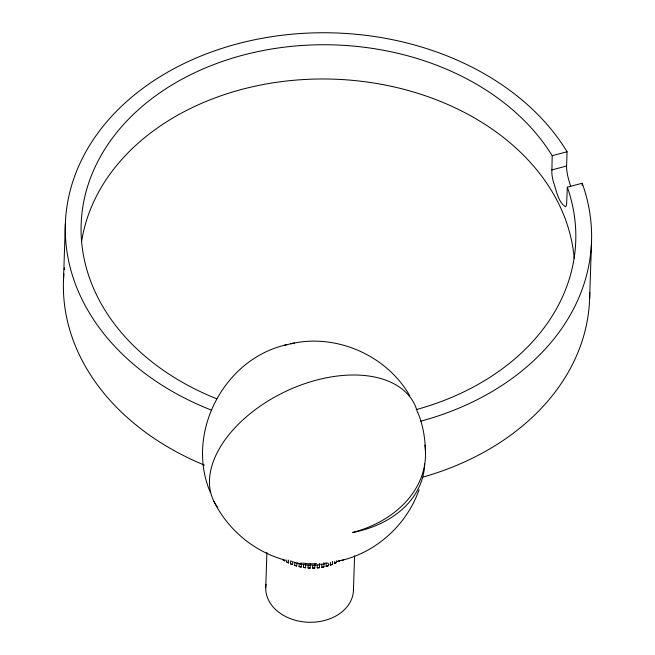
<?xml version="1.0" encoding="UTF-8"?>
<svg xmlns="http://www.w3.org/2000/svg" width="655" height="655" viewBox="0 0 655 655"><rect width="100%" height="100%" fill="white"/><g stroke="black" fill="none" stroke-linecap="round" stroke-linejoin="round"><path stroke-width="0.98" d="M326.182 563.513L326.084 566.37C330.816 565.748 328.556 561.294 324.29 563.521L324.012 564.061L319.837 564.299L319.288 564.864L312.713 565.24L310.699 564.774L310.142 565.249L303.576 564.577L301.603 563.791L301.063 564.184L301.095 562.743M305.574 564.897L305.607 563.456L302.897 563.03M310.142 565.249L310.192 563.816L305.607 563.456M63.469 280.954L65.361 223.887M265.733 587.731L266.904 552.435M288.642 560.074L288.544 562.932L286.644 561.925L286.71 560.025M290.558 563.799L290.656 560.942C293.702 560.451 293.497 566.829 290.558 563.799L292.58 564.643M301.063 564.184L297.19 562.768L296.568 565.969L294.701 565.347L294.791 562.498L293.555 561.761M301.325 564.225L301.226 567.074L299.024 566.567L299.122 563.709M305.836 564.913L305.476 567.746L303.486 567.435L303.576 564.577M310.413 565.249L310.052 568.106L308.03 567.95L308.128 565.093M315.006 565.216L314.637 568.09L312.615 568.098L312.713 565.24M319.55 564.815L319.46 567.672L317.184 567.877L317.282 565.028M324.012 564.061L323.922 566.911L321.695 567.304L321.785 564.446M332.478 561.499L332.38 564.356L330.316 565.085L330.415 562.236M336.351 560.68L336.293 562.579L334.345 563.48L334.41 561.572M353.446 590.171L354.584 555.882M420.764 421.19A263.236 199.865 1.9 0 0 583.196 186.094L582.189 183.244L567.312 187.183L566.624 204.057A21.902 4.192 78.7 0 1 565.437 206.743C557.741 201.683 556.259 189.696 553.213 181.271A21.902 6.272 71.5 0 1 551.837 173.256L552.198 155.694L550.462 152.918A247.443 187.87 1.9 0 0 154.523 96.612A247.443 187.87 1.9 0 0 216.813 398.813M570.636 186.126L568.614 179.511A21.934 6.141 72 0 1 567.214 173.149L566.911 171.176A21.861 6.345 71.2 0 1 566.6 166.018L567.074 151.755L565.912 149.848A263.236 199.865 1.9 0 0 143.871 87.598A263.236 199.865 1.9 0 0 211.164 410.005M582.123 185.283L582.189 183.244M589.639 298.565L591.53 241.49M314.736 565.24L314.793 563.799L316.619 563.652M319.288 564.864L319.353 563.423M323.758 564.127L323.832 562.686M419.036 489.85C406.935 524.385 376.781 552.157 341.034 560.5M334.345 563.48L336.293 562.579M330.316 565.085L332.38 564.356M287.193 344.62C224.108 358.121 184.866 433.258 210.443 492.666M552.198 155.694L567.074 151.755M551.731 169.956L566.6 166.018M326.084 566.37L328.245 565.805M290.885 343.777C336.212 333.166 386.679 355.337 409.76 395.726M284.466 345.25L294.496 342.95M337.341 561.335L343.76 559.869M321.695 567.304L323.922 566.911M317.184 567.877L319.46 567.672M312.615 568.098L314.908 568.065M310.192 563.816L314.793 563.799M308.03 567.95L310.323 568.098M303.486 567.435L305.746 567.77M299.024 566.567L301.226 567.074M296.92 563.177L294.791 562.498M285.375 560.181C254.517 551.985 227.94 529.952 213.907 501.296M294.701 565.347L296.83 566.035M286.644 561.925L288.544 562.932M417.792 412.453C422.868 424.596 425.128 437.818 425.447 450.935M567.312 187.183L568.294 190.04A247.443 187.87 1.9 0 1 416.187 409.621M353.43 588.427A43.869 33.307 1.9 0 1 307.645 622.209A43.869 33.307 1.9 0 1 266.061 584.252M424.882 445.04A111.432 84.61 1.9 0 1 352.505 532.548A111.432 81.359 10.1 0 0 424.702 464.01M217.591 507.338A111.432 67.424 -25.6 0 1 285.4 391.551A111.432 67.424 -25.6 0 1 417.391 412.118M589.721 292.457A263.236 199.865 1.9 0 1 423.155 477.069M204.36 465.099A263.236 199.865 1.9 0 1 63.862 273.986M64.272 269.647A263.236 199.865 1.9 0 1 64.468 267.911M81.687 241.146A247.443 187.87 1.9 0 1 334.115 79.181A247.443 187.87 1.9 0 1 574.181 258.357M339.929 560.508L338.119 561.556L339.929 560.508M284.761 560.909L283.001 559.763L284.761 560.909"/></g></svg>
